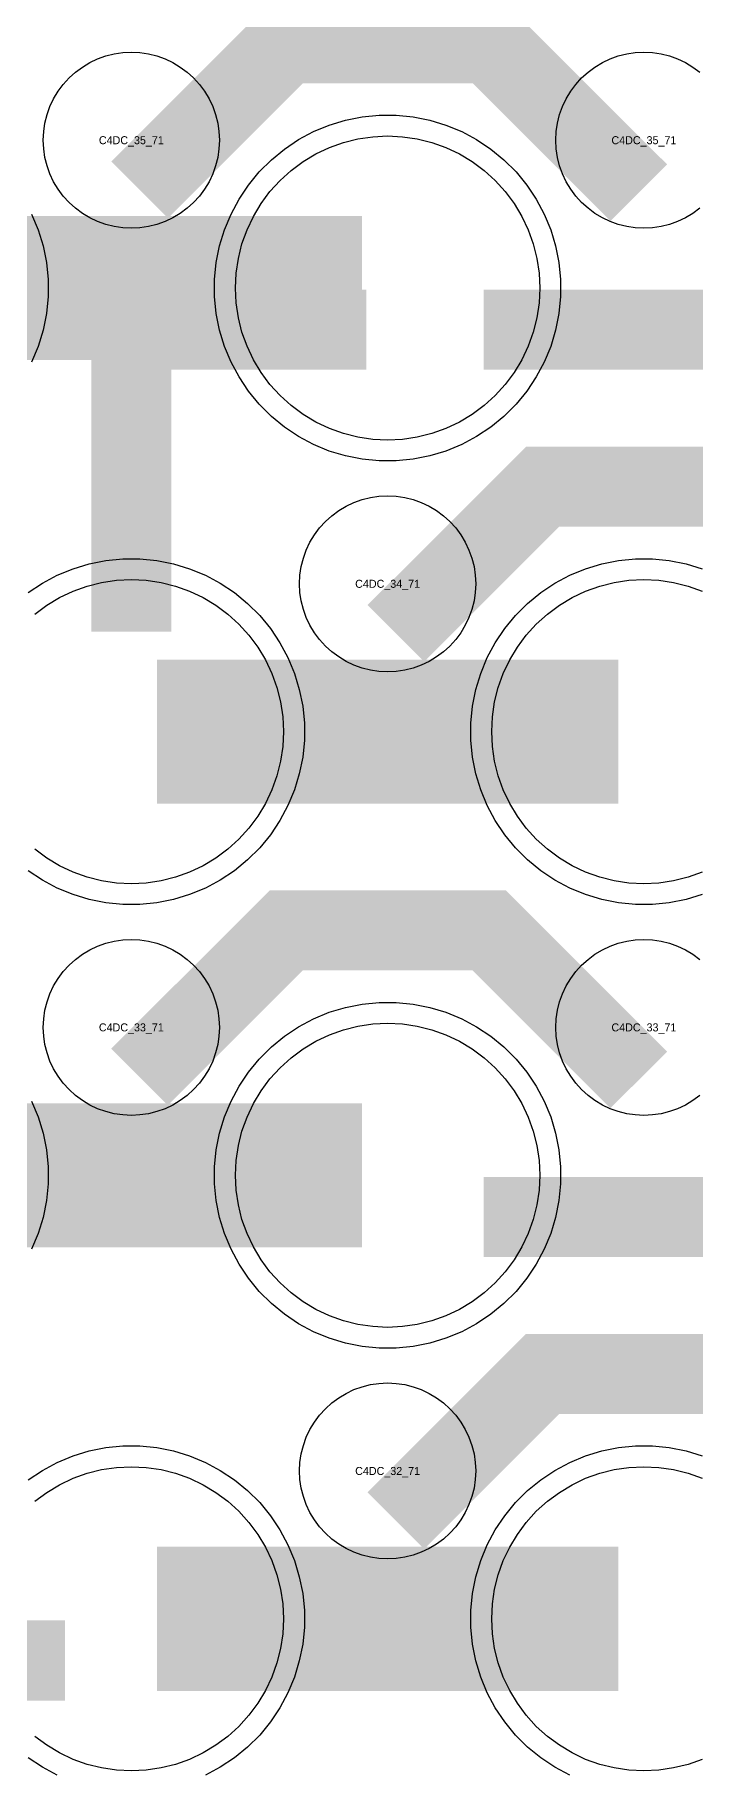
# Model space of a CAD drawing. Extents: x -11880 to 11880, y -14992 to 14992.
# Drawn here: x 10690 to 10896, y -10454 to -9911 of the extents above; entities that cross this region are included whole.
import ezdxf
from ezdxf.enums import TextEntityAlignment as Align

# ---------------------------------------------------------------- set-up
doc = ezdxf.new("R2010")
doc.units = 0
doc.header["$MEASUREMENT"] = 0
for name, color, linetype in [('GDS_775_DT_237', 138, 'CONTINUOUS'), ('RDL1_FS', 34, 'CONTINUOUS'), ('RDL_BS', 160, 'CONTINUOUS')]:
    doc.layers.add(name, color=color, linetype=linetype)

msp = doc.modelspace()

# ---------------------------------------------------------------- linework, layer by layer
at = {"layer": 'RDL1_FS', "color": 241, "true_color": 0xf7abae}
msp.add_lwpolyline([(10800, -10037.329), (10795.343, -10037.1), (10790.732, -10036.416), (10786.209, -10035.284), (10781.819, -10033.712), (10777.605, -10031.72), (10773.605, -10029.322), (10769.86, -10026.544), (10766.406, -10023.414), (10763.276, -10019.96), (10760.498, -10016.215), (10758.1, -10012.215), (10756.108, -10008.001), (10754.536, -10003.611), (10753.404, -9999.088), (10752.72, -9994.477), (10752.491, -9989.82), (10752.72, -9985.163), (10753.404, -9980.552), (10754.536, -9976.029), (10756.108, -9971.639), (10758.1, -9967.425), (10760.498, -9963.425), (10763.276, -9959.68), (10766.406, -9956.226), (10769.86, -9953.096), (10773.605, -9950.318), (10777.605, -9947.92), (10781.819, -9945.928), (10786.209, -9944.356), (10790.732, -9943.224), (10795.343, -9942.54), (10800, -9942.311), (10804.657, -9942.54), (10809.268, -9943.224), (10813.791, -9944.356), (10818.181, -9945.928), (10822.395, -9947.92), (10826.395, -9950.318), (10830.14, -9953.096), (10833.594, -9956.226), (10836.724, -9959.68), (10839.502, -9963.425), (10841.9, -9967.425), (10843.892, -9971.639), (10845.464, -9976.029), (10846.596, -9980.552), (10847.28, -9985.163), (10847.509, -9989.82), (10847.28, -9994.477), (10846.596, -9999.088), (10845.464, -10003.611), (10843.892, -10008.001), (10841.9, -10012.215), (10839.502, -10016.215), (10836.724, -10019.96), (10833.594, -10023.414), (10830.14, -10026.544), (10826.395, -10029.322), (10822.395, -10031.72), (10818.181, -10033.712), (10813.791, -10035.284), (10809.268, -10036.416), (10804.657, -10037.1)], close=True, dxfattribs=at)
for points in [[(10648.002, -9989.82, 45, 45, 0), (10720.002, -9989.82, 45, 45, 0)], [(10720.002, -9989.82, 45, 45, 0), (10792.002, -9989.82, 45, 45, 0)], [(10728.002, -10128.385, 45, 45, 0), (10800.002, -10128.385, 45, 45, 0)], [(10800.002, -10128.385, 45, 45, 0), (10872.002, -10128.385, 45, 45, 0)]]:
    msp.add_lwpolyline(points, format="xyseb", dxfattribs=at)
for points in [[(10689.86, -10091.661), (10693.605, -10088.883), (10697.605, -10086.485), (10701.819, -10084.493), (10706.209, -10082.921), (10710.732, -10081.789), (10715.343, -10081.105), (10720, -10080.876), (10724.657, -10081.105), (10729.268, -10081.789), (10733.791, -10082.921), (10738.181, -10084.493), (10742.395, -10086.485), (10746.395, -10088.883), (10750.14, -10091.661), (10753.594, -10094.791), (10756.724, -10098.245), (10759.502, -10101.99), (10761.9, -10105.99), (10763.892, -10110.204), (10765.464, -10114.594), (10766.596, -10119.117), (10767.28, -10123.728), (10767.509, -10128.385), (10767.28, -10133.042), (10766.596, -10137.653), (10765.464, -10142.176), (10763.892, -10146.566), (10761.9, -10150.78), (10759.502, -10154.78), (10756.724, -10158.525), (10753.594, -10161.979), (10750.14, -10165.109), (10746.395, -10167.887), (10742.395, -10170.285), (10738.181, -10172.277), (10733.791, -10173.849), (10729.268, -10174.981), (10724.657, -10175.665), (10720, -10175.894), (10715.343, -10175.665), (10710.732, -10174.981), (10706.209, -10173.849), (10701.819, -10172.277), (10697.605, -10170.285), (10693.605, -10167.887), (10689.86, -10165.109)], [(10898.181, -10172.277), (10893.791, -10173.849), (10889.268, -10174.981), (10884.657, -10175.665), (10880, -10175.894), (10875.343, -10175.665), (10870.732, -10174.981), (10866.209, -10173.849), (10861.819, -10172.277), (10857.605, -10170.285), (10853.605, -10167.887), (10849.86, -10165.109), (10846.406, -10161.979), (10843.276, -10158.525), (10840.498, -10154.78), (10838.1, -10150.78), (10836.108, -10146.566), (10834.536, -10142.176), (10833.404, -10137.653), (10832.72, -10133.042), (10832.491, -10128.385), (10832.72, -10123.728), (10833.404, -10119.117), (10834.536, -10114.594), (10836.108, -10110.204), (10838.1, -10105.99), (10840.498, -10101.99), (10843.276, -10098.245), (10846.406, -10094.791), (10849.86, -10091.661), (10853.605, -10088.883), (10857.605, -10086.485), (10861.819, -10084.493), (10866.209, -10082.921), (10870.732, -10081.789), (10875.343, -10081.105), (10880, -10080.876), (10884.657, -10081.105), (10889.268, -10081.789), (10893.791, -10082.921), (10898.181, -10084.493)]]:
    msp.add_lwpolyline(points, dxfattribs=at)
at = {"layer": 'RDL1_FS'}
msp.add_lwpolyline([(10800, -10314.459), (10795.343, -10314.23), (10790.732, -10313.546), (10786.209, -10312.414), (10781.819, -10310.842), (10777.605, -10308.85), (10773.605, -10306.452), (10769.86, -10303.674), (10766.406, -10300.544), (10763.276, -10297.09), (10760.498, -10293.345), (10758.1, -10289.345), (10756.108, -10285.131), (10754.536, -10280.741), (10753.404, -10276.218), (10752.72, -10271.607), (10752.491, -10266.95), (10752.72, -10262.293), (10753.404, -10257.682), (10754.536, -10253.159), (10756.108, -10248.769), (10758.1, -10244.555), (10760.498, -10240.555), (10763.276, -10236.81), (10766.406, -10233.356), (10769.86, -10230.226), (10773.605, -10227.448), (10777.605, -10225.05), (10781.819, -10223.058), (10786.209, -10221.486), (10790.732, -10220.354), (10795.343, -10219.67), (10800, -10219.441), (10804.657, -10219.67), (10809.268, -10220.354), (10813.791, -10221.486), (10818.181, -10223.058), (10822.395, -10225.05), (10826.395, -10227.448), (10830.14, -10230.226), (10833.594, -10233.356), (10836.724, -10236.81), (10839.502, -10240.555), (10841.9, -10244.555), (10843.892, -10248.769), (10845.464, -10253.159), (10846.596, -10257.682), (10847.28, -10262.293), (10847.509, -10266.95), (10847.28, -10271.607), (10846.596, -10276.218), (10845.464, -10280.741), (10843.892, -10285.131), (10841.9, -10289.345), (10839.502, -10293.345), (10836.724, -10297.09), (10833.594, -10300.544), (10830.14, -10303.674), (10826.395, -10306.452), (10822.395, -10308.85), (10818.181, -10310.842), (10813.791, -10312.414), (10809.268, -10313.546), (10804.657, -10314.23)], close=True, dxfattribs=at)
for points in [[(10648.002, -10266.95, 45, 45, 0), (10720.002, -10266.95, 45, 45, 0)], [(10720.002, -10266.95, 45, 45, 0), (10792.002, -10266.95, 45, 45, 0)], [(10728.002, -10405.515, 45, 45, 0), (10800.002, -10405.515, 45, 45, 0)], [(10800.002, -10405.515, 45, 45, 0), (10872.002, -10405.515, 45, 45, 0)]]:
    msp.add_lwpolyline(points, format="xyseb", dxfattribs=at)
for points in [[(10689.86, -10368.791), (10693.605, -10366.013), (10697.605, -10363.615), (10701.819, -10361.623), (10706.209, -10360.051), (10710.732, -10358.919), (10715.343, -10358.235), (10720, -10358.006), (10724.657, -10358.235), (10729.268, -10358.919), (10733.791, -10360.051), (10738.181, -10361.623), (10742.395, -10363.615), (10746.395, -10366.013), (10750.14, -10368.791), (10753.594, -10371.921), (10756.724, -10375.375), (10759.502, -10379.12), (10761.9, -10383.12), (10763.892, -10387.334), (10765.464, -10391.724), (10766.596, -10396.247), (10767.28, -10400.858), (10767.509, -10405.515), (10767.28, -10410.172), (10766.596, -10414.783), (10765.464, -10419.306), (10763.892, -10423.696), (10761.9, -10427.91), (10759.502, -10431.91), (10756.724, -10435.655), (10753.594, -10439.109), (10750.14, -10442.239), (10746.395, -10445.017), (10742.395, -10447.415), (10738.181, -10449.407), (10733.791, -10450.979), (10729.268, -10452.111), (10724.657, -10452.795), (10720, -10453.024), (10715.343, -10452.795), (10710.732, -10452.111), (10706.209, -10450.979), (10701.819, -10449.407), (10697.605, -10447.415), (10693.605, -10445.017), (10689.86, -10442.239)], [(10898.181, -10449.407), (10893.791, -10450.979), (10889.268, -10452.111), (10884.657, -10452.795), (10880, -10453.024), (10875.343, -10452.795), (10870.732, -10452.111), (10866.209, -10450.979), (10861.819, -10449.407), (10857.605, -10447.415), (10853.605, -10445.017), (10849.86, -10442.239), (10846.406, -10439.109), (10843.276, -10435.655), (10840.498, -10431.91), (10838.1, -10427.91), (10836.108, -10423.696), (10834.536, -10419.306), (10833.404, -10414.783), (10832.72, -10410.172), (10832.491, -10405.515), (10832.72, -10400.858), (10833.404, -10396.247), (10834.536, -10391.724), (10836.108, -10387.334), (10838.1, -10383.12), (10840.498, -10379.12), (10843.276, -10375.375), (10846.406, -10371.921), (10849.86, -10368.791), (10853.605, -10366.013), (10857.605, -10363.615), (10861.819, -10361.623), (10866.209, -10360.051), (10870.732, -10358.919), (10875.343, -10358.235), (10880, -10358.006), (10884.657, -10358.235), (10889.268, -10358.919), (10893.791, -10360.051), (10898.181, -10361.623)]]:
    msp.add_lwpolyline(points, dxfattribs=at)
at = {"layer": 'RDL_BS'}
for points in [[(10722.562, -9959.134, 25, 25, 0), (10768.377, -9913.319, 25, 25, 0), (10801.93, -9913.319, 25, 25, 0)], [(10878.401, -9960.033, 25, 25, 0), (10831.687, -9913.319, 25, 25, 0), (10801.929, -9913.319, 25, 25, 0)], [(10802.562, -10097.699, 25, 25, 0), (10848.377, -10051.884, 25, 25, 0), (10881.93, -10051.884, 25, 25, 0)], [(10958.401, -10098.598, 25, 25, 0), (10911.687, -10051.884, 25, 25, 0), (10881.929, -10051.884, 25, 25, 0)], [(10722.562, -10236.264, 25, 25, 0), (10768.377, -10190.449, 25, 25, 0), (10801.93, -10190.449, 25, 25, 0)], [(10878.401, -10237.163, 25, 25, 0), (10831.687, -10190.449, 25, 25, 0), (10801.929, -10190.449, 25, 25, 0)], [(10830.016, -10279.963, 25, 25, 0), (10939.281, -10279.963, 25, 25, 0)], [(10802.562, -10374.829, 25, 25, 0), (10848.377, -10329.014, 25, 25, 0), (10881.93, -10329.014, 25, 25, 0)], [(10958.401, -10375.728, 25, 25, 0), (10911.687, -10329.014, 25, 25, 0), (10881.929, -10329.014, 25, 25, 0)], [(10590.016, -10418.528, 25, 25, 0), (10699.281, -10418.528, 25, 25, 0)]]:
    msp.add_lwpolyline(points, format="xyseb", dxfattribs=at)
for points in [[(10720, -9971.126), (10717.307, -9970.994), (10714.635, -9970.598), (10712.016, -9969.941), (10709.481, -9969.034), (10707.044, -9967.882), (10704.72, -9966.489), (10702.557, -9964.886), (10700.558, -9963.074), (10698.746, -9961.075), (10697.143, -9958.912), (10695.75, -9956.588), (10694.598, -9954.151), (10693.691, -9951.616), (10693.034, -9948.997), (10692.638, -9946.325), (10692.506, -9943.632), (10692.638, -9940.939), (10693.034, -9938.267), (10693.691, -9935.648), (10694.598, -9933.113), (10695.75, -9930.676), (10697.143, -9928.352), (10698.746, -9926.189), (10700.558, -9924.19), (10702.557, -9922.378), (10704.72, -9920.775), (10707.044, -9919.382), (10709.481, -9918.23), (10712.016, -9917.323), (10714.635, -9916.666), (10717.307, -9916.27), (10720, -9916.138), (10722.693, -9916.27), (10725.365, -9916.666), (10727.984, -9917.323), (10730.519, -9918.23), (10732.956, -9919.382), (10735.28, -9920.775), (10737.443, -9922.378), (10739.442, -9924.19), (10741.254, -9926.189), (10742.857, -9928.352), (10744.25, -9930.676), (10745.402, -9933.113), (10746.309, -9935.648), (10746.966, -9938.267), (10747.362, -9940.939), (10747.494, -9943.632), (10747.362, -9946.325), (10746.966, -9948.997), (10746.309, -9951.616), (10745.402, -9954.151), (10744.25, -9956.588), (10742.857, -9958.912), (10741.254, -9961.075), (10739.442, -9963.074), (10737.443, -9964.886), (10735.28, -9966.489), (10732.956, -9967.882), (10730.519, -9969.034), (10727.984, -9969.941), (10725.365, -9970.598), (10722.693, -9970.994)], [(10800, -10109.691), (10797.307, -10109.559), (10794.635, -10109.163), (10792.016, -10108.506), (10789.481, -10107.599), (10787.044, -10106.447), (10784.72, -10105.054), (10782.557, -10103.451), (10780.558, -10101.639), (10778.746, -10099.64), (10777.143, -10097.477), (10775.75, -10095.153), (10774.598, -10092.716), (10773.691, -10090.181), (10773.034, -10087.562), (10772.638, -10084.89), (10772.506, -10082.197), (10772.638, -10079.504), (10773.034, -10076.832), (10773.691, -10074.213), (10774.598, -10071.678), (10775.75, -10069.241), (10777.143, -10066.917), (10778.746, -10064.754), (10780.558, -10062.755), (10782.557, -10060.943), (10784.72, -10059.34), (10787.044, -10057.947), (10789.481, -10056.795), (10792.016, -10055.888), (10794.635, -10055.231), (10797.307, -10054.835), (10800, -10054.703), (10802.693, -10054.835), (10805.365, -10055.231), (10807.984, -10055.888), (10810.519, -10056.795), (10812.956, -10057.947), (10815.28, -10059.34), (10817.443, -10060.943), (10819.442, -10062.755), (10821.254, -10064.754), (10822.857, -10066.917), (10824.25, -10069.241), (10825.402, -10071.678), (10826.309, -10074.213), (10826.966, -10076.832), (10827.362, -10079.504), (10827.494, -10082.197), (10827.362, -10084.89), (10826.966, -10087.562), (10826.309, -10090.181), (10825.402, -10092.716), (10824.25, -10095.153), (10822.857, -10097.477), (10821.254, -10099.64), (10819.442, -10101.639), (10817.443, -10103.451), (10815.28, -10105.054), (10812.956, -10106.447), (10810.519, -10107.599), (10807.984, -10108.506), (10805.365, -10109.163), (10802.693, -10109.559)], [(10720, -10248.256), (10717.307, -10248.124), (10714.635, -10247.728), (10712.016, -10247.071), (10709.481, -10246.164), (10707.044, -10245.012), (10704.72, -10243.619), (10702.557, -10242.016), (10700.558, -10240.204), (10698.746, -10238.205), (10697.143, -10236.042), (10695.75, -10233.718), (10694.598, -10231.281), (10693.691, -10228.746), (10693.034, -10226.127), (10692.638, -10223.455), (10692.506, -10220.762), (10692.638, -10218.069), (10693.034, -10215.397), (10693.691, -10212.778), (10694.598, -10210.243), (10695.75, -10207.806), (10697.143, -10205.482), (10698.746, -10203.319), (10700.558, -10201.32), (10702.557, -10199.508), (10704.72, -10197.905), (10707.044, -10196.512), (10709.481, -10195.36), (10712.016, -10194.453), (10714.635, -10193.796), (10717.307, -10193.4), (10720, -10193.268), (10722.693, -10193.4), (10725.365, -10193.796), (10727.984, -10194.453), (10730.519, -10195.36), (10732.956, -10196.512), (10735.28, -10197.905), (10737.443, -10199.508), (10739.442, -10201.32), (10741.254, -10203.319), (10742.857, -10205.482), (10744.25, -10207.806), (10745.402, -10210.243), (10746.309, -10212.778), (10746.966, -10215.397), (10747.362, -10218.069), (10747.494, -10220.762), (10747.362, -10223.455), (10746.966, -10226.127), (10746.309, -10228.746), (10745.402, -10231.281), (10744.25, -10233.718), (10742.857, -10236.042), (10741.254, -10238.205), (10739.442, -10240.204), (10737.443, -10242.016), (10735.28, -10243.619), (10732.956, -10245.012), (10730.519, -10246.164), (10727.984, -10247.071), (10725.365, -10247.728), (10722.693, -10248.124)], [(10797.356, -10320.95), (10792.062, -10320.433), (10786.835, -10319.387), (10781.795, -10317.856), (10776.885, -10315.825), (10772.223, -10313.333), (10767.809, -10310.386), (10763.708, -10307.024), (10759.926, -10303.242), (10756.564, -10299.141), (10753.617, -10294.727), (10751.125, -10290.065), (10749.094, -10285.155), (10747.563, -10280.115), (10746.517, -10274.888), (10746, -10269.594), (10746, -10264.306), (10746.517, -10259.012), (10747.563, -10253.785), (10749.094, -10248.745), (10751.125, -10243.835), (10753.617, -10239.173), (10756.564, -10234.759), (10759.926, -10230.658), (10763.708, -10226.876), (10767.809, -10223.514), (10772.223, -10220.567), (10776.885, -10218.075), (10781.795, -10216.044), (10786.835, -10214.513), (10792.062, -10213.467), (10797.356, -10212.95), (10802.644, -10212.95), (10807.938, -10213.467), (10813.165, -10214.513), (10818.205, -10216.044), (10823.115, -10218.075), (10827.777, -10220.567), (10832.191, -10223.514), (10836.292, -10226.876), (10840.074, -10230.658), (10843.436, -10234.759), (10846.383, -10239.173), (10848.875, -10243.835), (10850.906, -10248.745), (10852.437, -10253.785), (10853.483, -10259.012), (10854, -10264.306), (10854, -10269.594), (10853.483, -10274.888), (10852.437, -10280.115), (10850.906, -10285.155), (10848.875, -10290.065), (10846.383, -10294.727), (10843.436, -10299.141), (10840.074, -10303.242), (10836.292, -10307.024), (10832.191, -10310.386), (10827.777, -10313.333), (10823.115, -10315.825), (10818.205, -10317.856), (10813.165, -10319.387), (10807.938, -10320.433), (10802.644, -10320.95)], [(10800, -10386.821), (10797.307, -10386.689), (10794.635, -10386.293), (10792.016, -10385.636), (10789.481, -10384.729), (10787.044, -10383.577), (10784.72, -10382.184), (10782.557, -10380.581), (10780.558, -10378.769), (10778.746, -10376.77), (10777.143, -10374.607), (10775.75, -10372.283), (10774.598, -10369.846), (10773.691, -10367.311), (10773.034, -10364.692), (10772.638, -10362.02), (10772.506, -10359.327), (10772.638, -10356.634), (10773.034, -10353.962), (10773.691, -10351.343), (10774.598, -10348.808), (10775.75, -10346.371), (10777.143, -10344.047), (10778.746, -10341.884), (10780.558, -10339.885), (10782.557, -10338.073), (10784.72, -10336.47), (10787.044, -10335.077), (10789.481, -10333.925), (10792.016, -10333.018), (10794.635, -10332.361), (10797.307, -10331.965), (10800, -10331.833), (10802.693, -10331.965), (10805.365, -10332.361), (10807.984, -10333.018), (10810.519, -10333.925), (10812.956, -10335.077), (10815.28, -10336.47), (10817.443, -10338.073), (10819.442, -10339.885), (10821.254, -10341.884), (10822.857, -10344.047), (10824.25, -10346.371), (10825.402, -10348.808), (10826.309, -10351.343), (10826.966, -10353.962), (10827.362, -10356.634), (10827.494, -10359.327), (10827.362, -10362.02), (10826.966, -10364.692), (10826.309, -10367.311), (10825.402, -10369.846), (10824.25, -10372.283), (10822.857, -10374.607), (10821.254, -10376.77), (10819.442, -10378.769), (10817.443, -10380.581), (10815.28, -10382.184), (10812.956, -10383.577), (10810.519, -10384.729), (10807.984, -10385.636), (10805.365, -10386.293), (10802.693, -10386.689)]]:
    msp.add_lwpolyline(points, close=True, dxfattribs=at)
for points in [[(10897.443, -9964.886), (10895.28, -9966.489), (10892.956, -9967.882), (10890.519, -9969.034), (10887.984, -9969.941), (10885.365, -9970.598), (10882.693, -9970.994), (10880, -9971.126), (10877.307, -9970.994), (10874.635, -9970.598), (10872.016, -9969.941), (10869.481, -9969.034), (10867.044, -9967.882), (10864.72, -9966.489), (10862.557, -9964.886), (10860.558, -9963.074), (10858.746, -9961.075), (10857.143, -9958.912), (10855.75, -9956.588), (10854.598, -9954.151), (10853.691, -9951.616), (10853.034, -9948.997), (10852.638, -9946.325), (10852.506, -9943.632), (10852.638, -9940.939), (10853.034, -9938.267), (10853.691, -9935.648), (10854.598, -9933.113), (10855.75, -9930.676), (10857.143, -9928.352), (10858.746, -9926.189), (10860.558, -9924.19), (10862.557, -9922.378), (10864.72, -9920.775), (10867.044, -9919.382), (10869.481, -9918.23), (10872.016, -9917.323), (10874.635, -9916.666), (10877.307, -9916.27), (10880, -9916.138), (10882.693, -9916.27), (10885.365, -9916.666), (10887.984, -9917.323), (10890.519, -9918.23), (10892.956, -9919.382), (10895.28, -9920.775), (10897.443, -9922.378)], [(10897.443, -10242.016), (10895.28, -10243.619), (10892.956, -10245.012), (10890.519, -10246.164), (10887.984, -10247.071), (10885.365, -10247.728), (10882.693, -10248.124), (10880, -10248.256), (10877.307, -10248.124), (10874.635, -10247.728), (10872.016, -10247.071), (10869.481, -10246.164), (10867.044, -10245.012), (10864.72, -10243.619), (10862.557, -10242.016), (10860.558, -10240.204), (10858.746, -10238.205), (10857.143, -10236.042), (10855.75, -10233.718), (10854.598, -10231.281), (10853.691, -10228.746), (10853.034, -10226.127), (10852.638, -10223.455), (10852.506, -10220.762), (10852.638, -10218.069), (10853.034, -10215.397), (10853.691, -10212.778), (10854.598, -10210.243), (10855.75, -10207.806), (10857.143, -10205.482), (10858.746, -10203.319), (10860.558, -10201.32), (10862.557, -10199.508), (10864.72, -10197.905), (10867.044, -10196.512), (10869.481, -10195.36), (10872.016, -10194.453), (10874.635, -10193.796), (10877.307, -10193.4), (10880, -10193.268), (10882.693, -10193.4), (10885.365, -10193.796), (10887.984, -10194.453), (10890.519, -10195.36), (10892.956, -10196.512), (10895.28, -10197.905), (10897.443, -10199.508)], [(10688.875, -10243.835), (10690.906, -10248.745), (10692.437, -10253.785), (10693.483, -10259.012), (10694, -10264.306), (10694, -10269.594), (10693.483, -10274.888), (10692.437, -10280.115), (10690.906, -10285.155), (10688.875, -10290.065)], [(10687.809, -10362.079), (10692.223, -10359.132), (10696.885, -10356.64), (10701.795, -10354.609), (10706.835, -10353.078), (10712.062, -10352.032), (10717.356, -10351.515), (10722.644, -10351.515), (10727.938, -10352.032), (10733.165, -10353.078), (10738.205, -10354.609), (10743.115, -10356.64), (10747.777, -10359.132), (10752.191, -10362.079), (10756.292, -10365.441), (10760.074, -10369.223), (10763.436, -10373.324), (10766.383, -10377.738), (10768.875, -10382.4), (10770.906, -10387.31), (10772.437, -10392.35), (10773.483, -10397.577), (10774, -10402.871), (10774, -10408.159), (10773.483, -10413.453), (10772.437, -10418.68), (10770.906, -10423.72), (10768.875, -10428.63), (10766.383, -10433.292), (10763.436, -10437.706), (10760.074, -10441.807), (10756.292, -10445.589), (10752.191, -10448.951), (10747.777, -10451.898), (10743.115, -10454.39)], [(10856.885, -10454.39), (10852.223, -10451.898), (10847.809, -10448.951), (10843.708, -10445.589), (10839.926, -10441.807), (10836.564, -10437.706), (10833.617, -10433.292), (10831.125, -10428.63), (10829.094, -10423.72), (10827.563, -10418.68), (10826.517, -10413.453), (10826, -10408.159), (10826, -10402.871), (10826.517, -10397.577), (10827.563, -10392.35), (10829.094, -10387.31), (10831.125, -10382.4), (10833.617, -10377.738), (10836.564, -10373.324), (10839.926, -10369.223), (10843.708, -10365.441), (10847.809, -10362.079), (10852.223, -10359.132), (10856.885, -10356.64), (10861.795, -10354.609), (10866.835, -10353.078), (10872.062, -10352.032), (10877.356, -10351.515), (10882.644, -10351.515), (10887.938, -10352.032), (10893.165, -10353.078), (10898.205, -10354.609)], [(10696.885, -10454.39), (10692.223, -10451.898), (10687.809, -10448.951)]]:
    msp.add_lwpolyline(points, dxfattribs=at)
at = {"layer": 'RDL_BS', "color": 241, "true_color": 0xf7abae}
msp.add_lwpolyline([(10797.356, -10043.82), (10792.062, -10043.303), (10786.835, -10042.257), (10781.795, -10040.726), (10776.885, -10038.695), (10772.223, -10036.203), (10767.809, -10033.256), (10763.708, -10029.894), (10759.926, -10026.112), (10756.564, -10022.011), (10753.617, -10017.597), (10751.125, -10012.935), (10749.094, -10008.025), (10747.563, -10002.985), (10746.517, -9997.758), (10746, -9992.464), (10746, -9987.176), (10746.517, -9981.882), (10747.563, -9976.655), (10749.094, -9971.615), (10751.125, -9966.705), (10753.617, -9962.043), (10756.564, -9957.629), (10759.926, -9953.528), (10763.708, -9949.746), (10767.809, -9946.384), (10772.223, -9943.437), (10776.885, -9940.945), (10781.795, -9938.914), (10786.835, -9937.383), (10792.062, -9936.337), (10797.356, -9935.82), (10802.644, -9935.82), (10807.938, -9936.337), (10813.165, -9937.383), (10818.205, -9938.914), (10823.115, -9940.945), (10827.777, -9943.437), (10832.191, -9946.384), (10836.292, -9949.746), (10840.074, -9953.528), (10843.436, -9957.629), (10846.383, -9962.043), (10848.875, -9966.705), (10850.906, -9971.615), (10852.437, -9976.655), (10853.483, -9981.882), (10854, -9987.176), (10854, -9992.464), (10853.483, -9997.758), (10852.437, -10002.985), (10850.906, -10008.025), (10848.875, -10012.935), (10846.383, -10017.597), (10843.436, -10022.011), (10840.074, -10026.112), (10836.292, -10029.894), (10832.191, -10033.256), (10827.777, -10036.203), (10823.115, -10038.695), (10818.205, -10040.726), (10813.165, -10042.257), (10807.938, -10043.303), (10802.644, -10043.82)], close=True, dxfattribs=at)
for points in [[(10688.875, -9966.705), (10690.906, -9971.615), (10692.437, -9976.655), (10693.483, -9981.882), (10694, -9987.176), (10694, -9992.464), (10693.483, -9997.758), (10692.437, -10002.985), (10690.906, -10008.025), (10688.875, -10012.935)], [(10687.809, -10084.949), (10692.223, -10082.002), (10696.885, -10079.51), (10701.795, -10077.479), (10706.835, -10075.948), (10712.062, -10074.902), (10717.356, -10074.385), (10722.644, -10074.385), (10727.938, -10074.902), (10733.165, -10075.948), (10738.205, -10077.479), (10743.115, -10079.51), (10747.777, -10082.002), (10752.191, -10084.949), (10756.292, -10088.311), (10760.074, -10092.093), (10763.436, -10096.194), (10766.383, -10100.608), (10768.875, -10105.27), (10770.906, -10110.18), (10772.437, -10115.22), (10773.483, -10120.447), (10774, -10125.741), (10774, -10131.029), (10773.483, -10136.323), (10772.437, -10141.55), (10770.906, -10146.59), (10768.875, -10151.5), (10766.383, -10156.162), (10763.436, -10160.576), (10760.074, -10164.677), (10756.292, -10168.459), (10752.191, -10171.821), (10747.777, -10174.768), (10743.115, -10177.26), (10738.205, -10179.291), (10733.165, -10180.822), (10727.938, -10181.868), (10722.644, -10182.385), (10717.356, -10182.385), (10712.062, -10181.868), (10706.835, -10180.822), (10701.795, -10179.291), (10696.885, -10177.26), (10692.223, -10174.768), (10687.809, -10171.821)], [(10898.205, -10179.291), (10893.165, -10180.822), (10887.938, -10181.868), (10882.644, -10182.385), (10877.356, -10182.385), (10872.062, -10181.868), (10866.835, -10180.822), (10861.795, -10179.291), (10856.885, -10177.26), (10852.223, -10174.768), (10847.809, -10171.821), (10843.708, -10168.459), (10839.926, -10164.677), (10836.564, -10160.576), (10833.617, -10156.162), (10831.125, -10151.5), (10829.094, -10146.59), (10827.563, -10141.55), (10826.517, -10136.323), (10826, -10131.029), (10826, -10125.741), (10826.517, -10120.447), (10827.563, -10115.22), (10829.094, -10110.18), (10831.125, -10105.27), (10833.617, -10100.608), (10836.564, -10096.194), (10839.926, -10092.093), (10843.708, -10088.311), (10847.809, -10084.949), (10852.223, -10082.002), (10856.885, -10079.51), (10861.795, -10077.479), (10866.835, -10075.948), (10872.062, -10074.902), (10877.356, -10074.385), (10882.644, -10074.385), (10887.938, -10074.902), (10893.165, -10075.948), (10898.205, -10077.479)]]:
    msp.add_lwpolyline(points, dxfattribs=at)
for points in [[(10720, -10097.12, 25, 25, 0), (10720, -9990.343, 25, 25, 0)], [(10720, -10097.12, 25, 25, 0), (10720, -9990.343, 25, 25, 0)], [(10707.5, -10002.843, 25, 25, 0), (10772.167, -10002.843, 25, 25, 0)], [(10707.5, -10002.843, 25, 25, 0), (10793.333, -10002.843, 25, 25, 0)], [(10830.016, -10002.833, 25, 25, 0), (10939.281, -10002.833, 25, 25, 0)]]:
    msp.add_lwpolyline(points, format="xyseb", dxfattribs=at)

# ---------------------------------------------------------------- texts
at = {"layer": 'GDS_775_DT_237'}
for s, p in [('C4DC_35_71', (10720, -9943.632)), ('C4DC_35_71', (10720, -9943.632)), ('C4DC_35_71', (10880, -9943.632)), ('C4DC_35_71', (10880, -9943.632)), ('C4DC_34_71', (10800, -10082.197)), ('C4DC_34_71', (10800, -10082.197)), ('C4DC_33_71', (10720, -10220.762)), ('C4DC_33_71', (10720, -10220.762)), ('C4DC_33_71', (10880, -10220.762)), ('C4DC_33_71', (10880, -10220.762)), ('C4DC_32_71', (10800, -10359.327)), ('C4DC_32_71', (10800, -10359.327))]:
    msp.add_text(s, height=2.5, dxfattribs=at).set_placement(p, align=Align.MIDDLE_CENTER)

doc.saveas('drawing.dxf')
